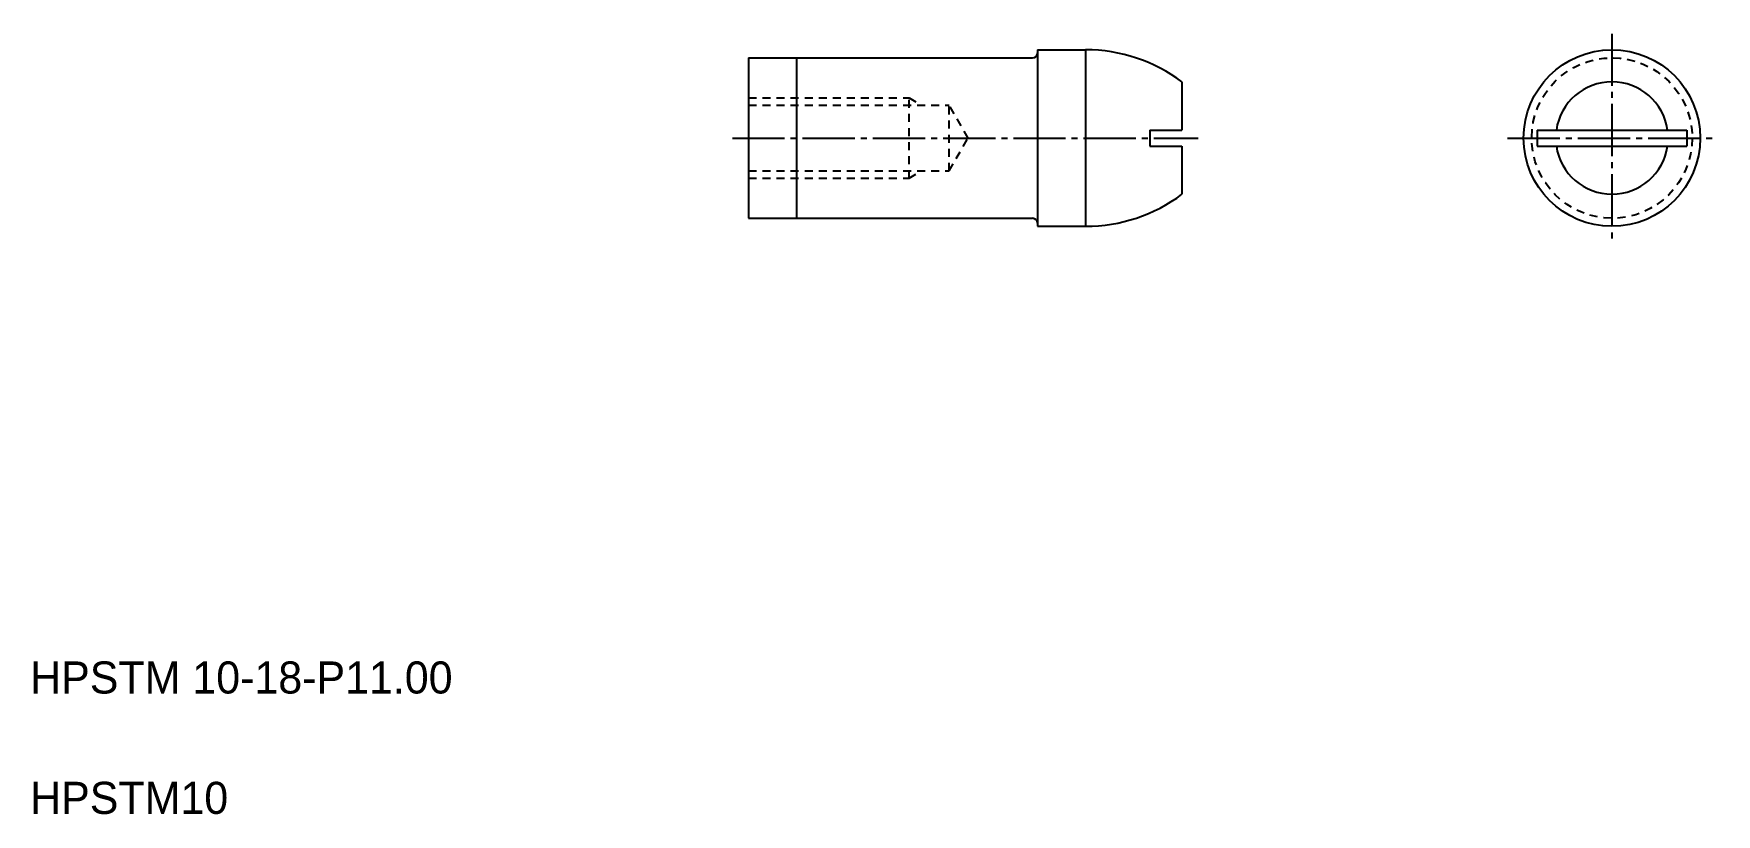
# Model space of a CAD drawing. Extents: x 5 to 110, y 5 to 54.
import ezdxf

# ---------------------------------------------------------------- set-up
doc = ezdxf.new("R2010")
doc.units = 0
doc.header["$LTSCALE"] = 0.25
doc.linetypes.add('CENTER', pattern=[17.5, 13, -1.5, 1.5, -1.5])
doc.linetypes.add('DASHED', pattern=[3.5, 2, -1.5])
doc.layers.get('0').update_dxf_attribs({"linetype": 'CONTINUOUS'})
doc.layers.add('CENTER', color=1, linetype='CENTER')
doc.styles.get("Standard").update_dxf_attribs({"font": 'txt', "height": 1.6})

msp = doc.modelspace()

# ---------------------------------------------------------------- linework, layer by layer
at = {"linetype": 'CONTINUOUS'}
for p, q in [((67.74, 52.61), (67.74, 41.61)), ((67.74, 52.61), (70.74, 52.61)), ((49.74, 52.11), (67.44, 52.11)), ((49.74, 52.11), (49.74, 42.11)), ((76.74, 50.61), (76.74, 47.61)), ((74.74, 47.61), (76.74, 47.61)), ((74.74, 47.61), (74.74, 46.61)), ((98.86, 47.61), (108.19, 47.61)), ((98.86, 47.61), (98.86, 46.61)), ((108.19, 47.61), (108.19, 46.61)), ((74.74, 46.61), (76.74, 46.61)), ((76.74, 46.61), (76.74, 43.61)), ((98.86, 46.61), (108.19, 46.61)), ((49.74, 42.11), (67.44, 42.11)), ((67.74, 41.61), (70.74, 41.61))]:
    msp.add_line(p, q, dxfattribs=at)
at = {"color": 3, "linetype": 'CONTINUOUS'}
for p, q in [((70.74, 52.61), (70.74, 41.61)), ((52.74, 52.11), (52.74, 42.11))]:
    msp.add_line(p, q, dxfattribs=at)
at = {"color": 3, "linetype": 'DASHED'}
for p, q in [((49.74, 49.61), (59.74, 49.61)), ((59.74, 44.61), (59.74, 49.61)), ((59.74, 49.61), (60.52, 49.16)), ((49.74, 49.16), (62.24, 49.16)), ((63.42, 47.11), (62.24, 49.16)), ((62.24, 45.07), (62.24, 49.16)), ((62.24, 45.07), (63.42, 47.11)), ((49.74, 45.07), (62.24, 45.07)), ((59.74, 44.61), (60.52, 45.07)), ((49.74, 44.61), (59.74, 44.61))]:
    msp.add_line(p, q, dxfattribs=at)
for p, q in [((76.74, 49.86), (76.74, 49.86)), ((76.74, 49.11), (76.74, 49.11))]:
    msp.add_line(p, q)
at = {"linetype": 'CONTINUOUS'}
msp.add_circle((103.52, 47.11), 5.5, dxfattribs=at)
at = {"color": 3, "linetype": 'DASHED'}
msp.add_circle((103.52, 47.11), 5, dxfattribs=at)
at = {"linetype": 'CONTINUOUS'}
for centre, radius, start, end in [((67.44, 52.41), 0.3, 270, 0), ((70.74, 42.61), 10, 53.1301, 90), ((103.52, 47.11), 3.5, 8.2132, 171.7868), ((103.52, 47.11), 3.5, 188.2132, 351.7868), ((70.74, 51.61), 10, 270, 306.8699), ((67.44, 41.81), 0.3, 0, 90)]:
    msp.add_arc(centre, radius, start, end, dxfattribs=at)
at = {"layer": 'CENTER', "color": 1, "linetype": 'CENTER'}
for p, q in [((103.52, 53.61), (103.52, 40.61)), ((48.74, 47.11), (77.74, 47.11)), ((97.02, 47.11), (110.02, 47.11))]:
    msp.add_line(p, q, dxfattribs=at)

# ---------------------------------------------------------------- texts
for s, p in [('HPSTM 10-18-P11.00', (5, 12.5)), ('HPSTM10', (5, 5))]:
    msp.add_text(s, height=2).set_placement(p)

doc.saveas('drawing.dxf')
